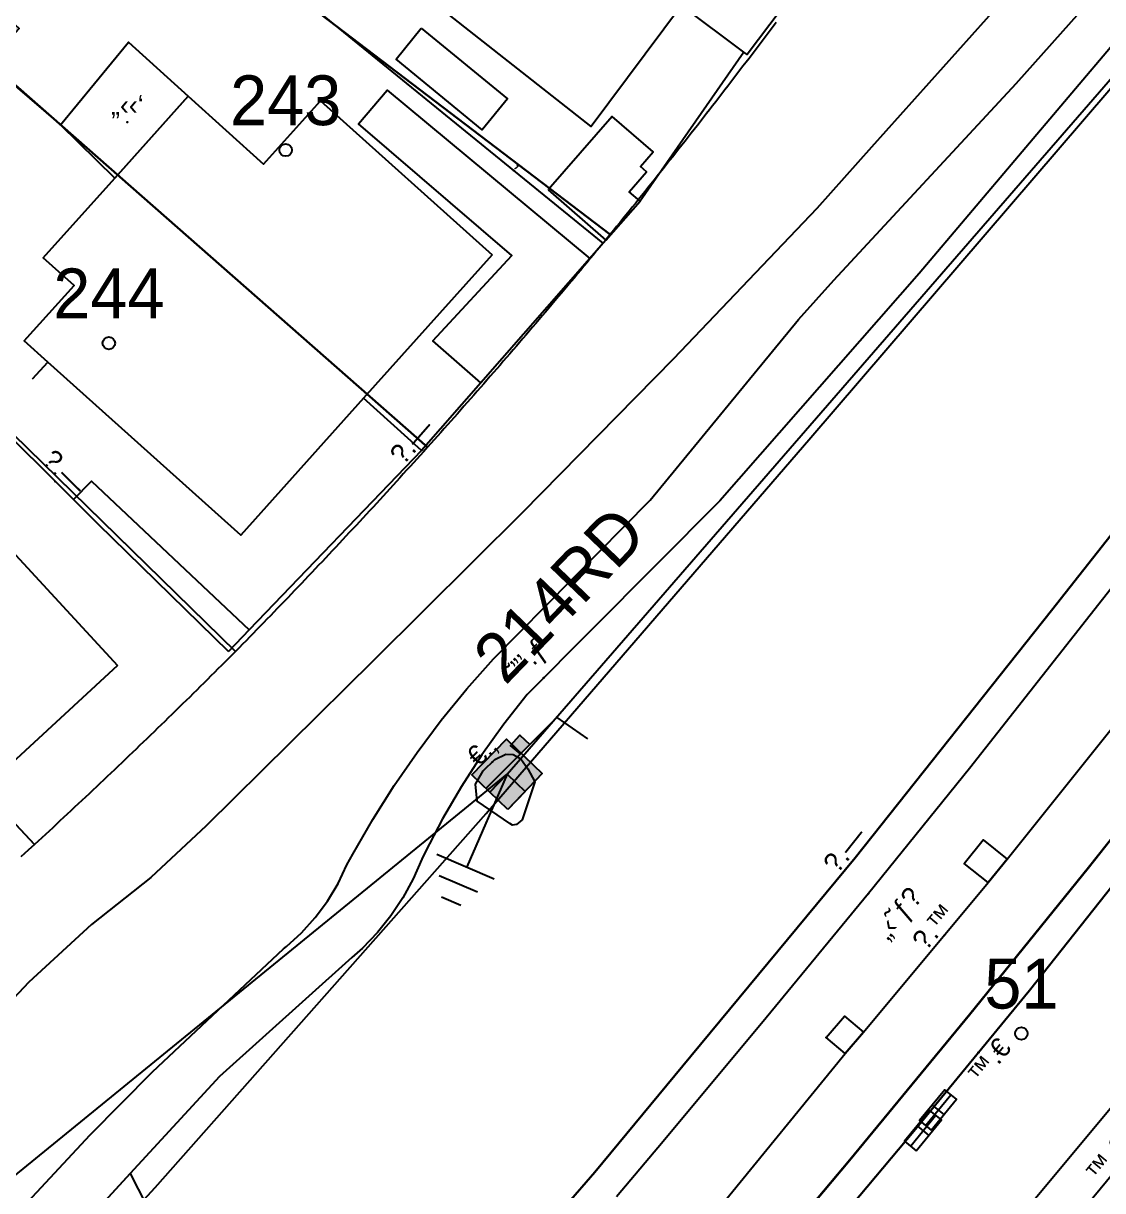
# Model space of a CAD drawing. Header units: metres. Extents: x 218299 to 220222, y 572714 to 574340.
# Drawn here: x 219218.68 to 219261.99, y 573235 to 573281.87 of the extents above; entities that cross this region are included whole.
import ezdxf
from ezdxf.enums import TextEntityAlignment as Align

# ---------------------------------------------------------------- set-up
doc = ezdxf.new("R2010")
doc.units = ezdxf.units.M
doc.header["$MEASUREMENT"] = 0
for name, color, linetype in [('1601', 44, 'LANDBORDER'), ('1602', 44, 'Continuous'), ('1603', 44, 'Continuous'), ('6011', 10, 'Continuous'), ('6261', 7, 'Continuous'), ('6371', 7, 'Continuous'), ('6522', 1, 'Continuous'), ('6561', 7, 'Continuous'), ('A_POINTS', 2, 'Continuous'), ('M2200', 253, 'Continuous'), ('M2207', 253, 'Continuous'), ('M2401', 7, 'Continuous'), ('M2404', 7, 'Continuous'), ('M2405', 253, 'Continuous'), ('M2407', 253, 'Continuous'), ('M2408', 253, 'Continuous'), ('M2420', 253, 'Continuous'), ('M2601', 253, 'Continuous'), ('M2602', 253, 'Continuous'), ('M2605', 253, 'Continuous'), ('M2802', 253, 'Continuous'), ('M2805', 253, 'Continuous'), ('M2809', 253, 'Continuous'), ('M4903', 253, 'Continuous'), ('M5250', 253, 'Continuous')]:
    doc.layers.add(name, color=color, linetype=linetype)
doc.styles.add('HEBTXT', font='HEBTXT')
doc.styles.add('MAVAT_HEBTXT', font='HEBTXT')
doc.linetypes.add('LANDBORDER', pattern='A,6.25,[208,elecad.shx,S=0.02,R=0,X=-0.6,Y=0],12.5,[208,elecad.shx,S=0.02,R=180,X=0.6,Y=0],6.25', length=25)

# ---------------------------------------------------------------- blocks, each defined once
blk = doc.blocks.new('6261')
blk.add_lwpolyline([(-2, -1.2), (2, -1.2), (2, 1.2), (-2, 1.2)], close=True)
at = {"color": 0}
blk.add_solid([(2, 1.2), (-2, -1.2), (2, -1.2)], dxfattribs=at)
at = {"color": 0, "style": 'HEBTXT'}
blk.add_attdef('PIL_NAME', (2.689, 2.418), '', height=1.7, dxfattribs=at)
at = {"style": 'HEBTXT'}
blk.add_attdef('CAMUT_MONIM', (2.489, 0.218), '', height=1.7, dxfattribs=at)
at = {"color": 0, "style": 'HEBTXT', "flags": 1}
for tag, p in [('TYPE', (2.585, -1.773)), ('MAP_TYPE', (2.689, -3.782))]:
    blk.add_attdef(tag, p, '', height=1.7, dxfattribs=at)
blk = doc.blocks.new('6522')
at = {"color": 0}
for points in [[(0.707, 0.707), (3.55, 3.55), (4.778, 2.689)], [(2.084, 2.082), (1.693, 2.422), (2.067, 2.83), (2.465, 2.465)]]:
    blk.add_lwpolyline(points, dxfattribs=at)
blk.add_solid([(2.083, 2.083), (1.693, 2.422), (2.465, 2.465), (2.067, 2.83)], dxfattribs=at)
at = {"color": 0, "style": 'HEBTXT'}
blk.add_attdef('PLACE', (4.757, 3.899), '', height=1.7, dxfattribs=at)
blk = doc.blocks.new('6371')
at = {"color": 0}
for points in [[(-1, -1), (-1, 1), (1, 1), (1, -1)], [(-1, -1), (-1, 0), (0, 0), (0, -1)]]:
    blk.add_lwpolyline(points, close=True, dxfattribs=at)
blk.add_solid([(-1, -1), (1, -1), (-1, 1), (1, 1)], dxfattribs=at)
at = {"color": 0, "style": 'HEBTXT'}
blk.add_attdef('POLE_NUM', (2, 2), '', height=2, dxfattribs=at)
at = {"color": 0, "style": 'HEBTXT', "flags": 1}
blk.add_attdef('MAP_TYPE', (2.062, -0.532), '', height=2, dxfattribs=at)
blk = doc.blocks.new('6561')
at = {"color": 0}
blk.add_line((0, 0), (-1.62, -3.72), dxfattribs=at)
at = {"color": 0, "flags": 128}
for points in [[(-2.812, -3.202), (-0.519, -4.199)], [(-2.718, -4.061), (-1.185, -4.727)], [(-2.624, -4.919), (-1.851, -5.255)]]:
    blk.add_lwpolyline(points, dxfattribs=at)
at = {"color": 0, "style": 'HEBTXT'}
for tag, p in [('TYPE', (1.691, -1.644)), ('DESC', (1.691, -4.209))]:
    blk.add_attdef(tag, p, '', height=1.5, dxfattribs=at)
blk = doc.blocks.new('1603')
at = {"layer": 'A_POINTS'}
blk.add_circle((0, 0), 0.25, dxfattribs=at)
at = {"color": 0, "style": 'HEBTXT'}
blk.add_attdef('PARCEL_NUM', text='', height=2, dxfattribs=at).set_placement((0, 1), align=Align.CENTER)
at = {"color": 0, "style": 'HEBTXT', "flags": 1}
blk.add_attdef('LOT_NUM', text='', height=2, dxfattribs=at).set_placement((0, -2.5), align=Align.CENTER)
blk = doc.blocks.new('M2404')
blk.add_circle((0, 0), 0.025)
at = {"style": 'MAVAT_HEBTXT'}
blk.add_attdef('NAME', text='', height=0.8, dxfattribs=at).set_placement((0, 1.592), align=Align.MIDDLE)
blk = doc.blocks.new('M2405')
blk.add_circle((0, 0), 0.025)
at = {"style": 'MAVAT_HEBTXT'}
blk.add_attdef('NAME', text='', height=0.8, dxfattribs=at).set_placement((0, 1.592), align=Align.MIDDLE)
blk = doc.blocks.new('M2408')
blk.add_circle((0, 0), 0.025)
at = {"style": 'MAVAT_HEBTXT'}
blk.add_attdef('NAME', text='', height=0.8, dxfattribs=at).set_placement((0, 1.592), align=Align.MIDDLE)
blk = doc.blocks.new('M2407')
blk.add_circle((0, 0), 0.025)
at = {"style": 'MAVAT_HEBTXT'}
blk.add_attdef('NAME', text='', height=0.8, dxfattribs=at).set_placement((0, 1.592), align=Align.MIDDLE)
blk = doc.blocks.new('M2601')
blk.add_circle((0, 0), 0.025)
at = {"style": 'MAVAT_HEBTXT'}
blk.add_attdef('NAME', text='', height=0.8, dxfattribs=at).set_placement((0, 1.592), align=Align.MIDDLE)
blk = doc.blocks.new('M2602')
blk.add_circle((0, 0), 0.025)
at = {"style": 'MAVAT_HEBTXT'}
blk.add_attdef('NAME', text='', height=0.8, dxfattribs=at).set_placement((0, 1.592), align=Align.MIDDLE)
blk = doc.blocks.new('M2605')
blk.add_circle((0, 0), 0.025)
at = {"style": 'MAVAT_HEBTXT'}
blk.add_attdef('NAME', text='', height=0.8, dxfattribs=at).set_placement((0, 1.592), align=Align.MIDDLE)
blk = doc.blocks.new('M2207')
blk.add_circle((0, 0), 0.025)
at = {"style": 'MAVAT_HEBTXT'}
blk.add_attdef('NAME', text='', height=0.8, dxfattribs=at).set_placement((0, 1.592), align=Align.MIDDLE)
blk = doc.blocks.new('M5250')
blk.add_circle((0, 0), 0.025)
at = {"style": 'MAVAT_HEBTXT'}
blk.add_attdef('NAME', text='', height=0.8, dxfattribs=at).set_placement((0, 1.25), align=Align.MIDDLE)
blk = doc.blocks.new('M4903')
blk.add_lwpolyline([(-1.602, -0.586), (1.602, -0.586), (1.602, 0.625), (-1.602, 0.625)], close=True)
for points in [[(-1.57, 0), (1.57, 0)], [(0, 0.625), (0, -0.586)]]:
    blk.add_lwpolyline(points)
at = {"style": 'MAVAT_HEBTXT', "flags": 1}
for tag, p in [('MARK', (0, 1.875)), ('IL', (0, -6.973))]:
    blk.add_attdef(tag, text='', height=0.8, dxfattribs=at).set_placement(p, align=Align.MIDDLE)
at = {"style": 'MAVAT_HEBTXT'}
for tag, p in [('HEIGHT', (0, -1.837)), ('NAME', (0, -4.405))]:
    blk.add_attdef(tag, text='', height=0.8, dxfattribs=at).set_placement(p, align=Align.MIDDLE)
blk = doc.blocks.new('111')
at = {"layer": 'M2200'}
for points in [[(219243.272, 573295.605, 584.7), (219250.651, 573290.071, 584.7), (219247.337, 573285.653, 584.7), (219247.668, 573285.404, 584.252), (219249.907, 573283.726, 581.229), (219250.002, 573283.654, 581.1), (219247.725, 573280.618, 581.1), (219247.595, 573280.715, 581.278), (219245.094, 573282.591, 584.7), (219241.468, 573277.738, 584.7), (219232.455, 573284.838, 581.41), (219232.262, 573284.991, 581.34), (219232.589, 573285.427, 581.638), (219234.106, 573287.45, 583.02), (219232.744, 573288.472, 582.78), (219232.967, 573288.769, 582.79), (219233.067, 573288.902, 582.795), (219235.188, 573291.731, 582.893), (219237.903, 573295.351, 583.02), (219241.217, 573292.865, 584.7), (219241.217, 573292.865, 584.7), (219243.026, 573295.278, 584.7)], [(219237.499, 573272.576, 584.7), (219232.335, 573266.818, 584.7), (219227.409, 573261.324, 584.7), (219219.663, 573268.271, 581.705), (219218.717, 573269.119, 581.34), (219220.715, 573271.347, 583.02), (219219.474, 573272.46, 582.78), (219222.348, 573275.664, 583.017), (219225.289, 573278.944, 583.26), (219225.289, 573278.944, 583.26), (219228.322, 573276.224, 584.7), (219230.599, 573278.763, 584.7)], [(219222.453, 573256.085, 584.46), (219211.497, 573245.975, 584.46), (219209.713, 573247.908, 583.701), (219204.474, 573253.586, 581.472), (219203.597, 573254.536, 581.1), (219203.225, 573254.192, 580.86), (219199.812, 573257.89, 581.051), (219198.935, 573258.841, 581.1), (219198.935, 573258.841, 581.1), (219199.321, 573259.198, 581.11), (219204.931, 573264.374, 581.26), (219207.932, 573267.143, 581.34), (219208.45, 573266.582, 581.614), (219213.826, 573260.756, 584.46), (219213.826, 573260.756, 584.46), (219216.013, 573262.774, 584.685), (219216.158, 573262.908, 584.7)]]:
    blk.add_polyline3d(points, close=True, dxfattribs=at)
at = {"layer": 'M2207'}
for points in [[(219234.647, 573281.674, 581.52), (219238.111, 573278.845, 581.52), (219237.097, 573277.604, 581.52), (219233.634, 573280.433, 581.52), (219234.647, 573281.674, 581.52)], [(219225.289, 573278.944, 582), (219222.348, 573275.664, 582), (219220.163, 573277.797, 581.16), (219220.163, 573277.797, 581.16), (219222.892, 573281.122, 581.16)], [(219239.741, 573275.188, 580.92), (219242.061, 573273.165, 580.8), (219242.061, 573273.165, 580.8), (219243.427, 573274.732, 580.8), (219243.427, 573274.732, 580.8), (219242.992, 573275.11, 580.8), (219243.693, 573275.914, 580.8), (219243.444, 573276.131, 580.8), (219243.95, 573276.711, 580.8), (219242.312, 573278.138, 580.8)]]:
    blk.add_polyline3d(points, close=True, dxfattribs=at)
at = {"layer": 'M2401'}
for points in [[(219249.749, 573231.831, 569.41), (219254.434, 573237.414, 569.758), (219259.063, 573243.046, 570.075), (219262.42, 573247.296, 570.313), (219277.597, 573266.446, 571.41), (219281.458, 573271.341, 571.684), (219293.99, 573287.297, 572.61), (219304.054, 573300.035, 573.389), (219319.702, 573319.857, 574.665), (219322.5, 573323.426, 574.968), (219328.275, 573330.749, 575.538), (219334.081, 573338.053, 576.037), (219339.918, 573345.336, 576.465)], [(219336.827, 573329.819, 575.842), (219330.55, 573321.834, 575.31), (219325.762, 573315.733, 574.957), (219321.715, 573310.833, 574.662), (219317.729, 573305.884, 574.353), (219313.805, 573300.886, 574.03), (219310.657, 573296.783, 573.757), (219301.691, 573285.353, 573.016), (219296.252, 573278.42, 572.527), (219293.04, 573274.314, 572.365), (219289.831, 573270.211, 572.124), (219286.676, 573266.177, 571.807), (219280.938, 573258.863, 571.481), (219275.167, 573251.578, 571.087), (219272.423, 573248.138, 570.877), (219267.538, 573241.997, 570.557), (219262.593, 573235.905, 570.217), (219258.599, 573231.073, 569.932)]]:
    blk.add_polyline3d(points, dxfattribs=at)
at = {"layer": 'M2404'}
for points in [[(219249.749, 573231.831, 569.41), (219254.434, 573237.414, 569.758), (219259.063, 573243.046, 570.075), (219262.42, 573247.296, 570.313), (219277.597, 573266.446, 571.41), (219281.458, 573271.341, 571.684), (219293.99, 573287.297, 572.61), (219304.054, 573300.035, 573.389), (219319.702, 573319.857, 574.665), (219322.5, 573323.426, 574.968), (219328.275, 573330.749, 575.538), (219334.081, 573338.053, 576.037), (219339.918, 573345.336, 576.465)], [(219336.827, 573329.819, 575.842), (219330.55, 573321.834, 575.31), (219325.762, 573315.733, 574.957), (219321.715, 573310.833, 574.662), (219317.729, 573305.884, 574.353), (219313.805, 573300.886, 574.03), (219310.657, 573296.783, 573.757), (219301.691, 573285.353, 573.016), (219296.252, 573278.42, 572.527), (219293.04, 573274.314, 572.365), (219289.831, 573270.211, 572.124), (219286.676, 573266.177, 571.807), (219280.938, 573258.863, 571.481), (219275.167, 573251.578, 571.087), (219272.423, 573248.138, 570.877), (219267.538, 573241.997, 570.557), (219262.593, 573235.905, 570.217), (219258.599, 573231.073, 569.932)]]:
    blk.add_polyline3d(points, dxfattribs=at)
at = {"layer": 'M2405'}
for points in [[(219264.593, 573283.622, 575.364), (219254.624, 573271.828, 575.004), (219246.626, 573262.7, 574.494), (219238.894, 573254.921, 574.014), (219237.959, 573253.729, 573.974), (219237.081, 573252.497, 573.892), (219236.261, 573251.228, 573.769), (219235.501, 573249.927, 573.606), (219234.804, 573248.596, 573.403), (219234.665, 573248.31, 573.354), (219234.317, 573247.515, 573.321), (219233.902, 573246.755, 573.26), (219233.424, 573246.035, 573.173), (219232.887, 573245.363, 573.06), (219232.295, 573244.743, 572.921), (219231.865, 573244.356, 572.814), (219226.551, 573239.587, 572.274), (219222.966, 573235.683, 572.112), (219217.254, 573229.464, 571.854)], [(219211.897, 573227.081, 571.929), (219221.354, 573237.237, 572.319), (219223.856, 573239.769, 572.319), (219229.117, 573244.709, 572.889), (219229.235, 573244.805, 572.908), (219229.841, 573245.359, 573.003), (219230.392, 573245.969, 573.085), (219230.882, 573246.63, 573.154), (219231.308, 573247.336, 573.209), (219231.664, 573248.08, 573.249), (219231.9, 573248.515, 573.338), (219232.701, 573249.904, 573.594), (219233.561, 573251.265, 573.804), (219234.478, 573252.594, 573.968), (219235.451, 573253.889, 574.085), (219236.476, 573255.145, 574.156), (219237.552, 573256.361, 574.179), (219243.836, 573262.721, 574.779), (219249.788, 573269.977, 575.199), (219251.206, 573271.567, 575.229), (219258.527, 573279.46, 575.379), (219265.742, 573287.569, 575.619)]]:
    blk.add_polyline3d(points, dxfattribs=at)
at = {"layer": 'M2407'}
for points in [[(219246.614, 573234.326, 569.499), (219251.66, 573240.504, 569.919), (219252.395, 573241.366, 569.949), (219257.405, 573247.371, 570.459), (219258.161, 573248.313, 570.474), (219263.189, 573254.607, 570.744), (219263.867, 573255.468, 570.759), (219274.19, 573268.783, 571.494), (219274.797, 573269.591, 571.494), (219280.58, 573276.49, 572.079), (219281.382, 573277.501, 572.109), (219286.081, 573283.55, 572.409), (219286.822, 573284.506, 572.409), (219291.802, 573290.894, 572.844), (219292.302, 573291.591, 572.844), (219297.538, 573298.247, 573.309), (219298.03, 573298.872, 573.309), (219303.195, 573305.569, 573.699), (219303.787, 573306.338, 573.714), (219309.336, 573313.276, 574.194), (219314.379, 573319.654, 574.824), (219320.705, 573327.676, 575.244), (219326.967, 573335.679, 575.874), (219335.202, 573346.193, 576.714)], [(219237.043, 573267.444, 579.049), (219235.108, 573269.13, 579.049), (219238.283, 573272.553, 579.049), (219232.123, 573277.841, 579.049), (219233.28, 573279.186, 579.049), (219241.413, 573272.426, 579.071)], [(219220.686, 573262.753, 578.972), (219221.411, 573263.494, 578.852), (219227.747, 573257.527, 578.758)]]:
    blk.add_polyline3d(points, dxfattribs=at)
at = {"layer": 'M2408'}
for points in [[(219339.83, 573357.357, 577.245), (219333.629, 573349.548, 576.567), (219327.447, 573341.719, 575.965), (219324.98, 573338.583, 575.745), (219321.141, 573333.753, 575.504), (219317.318, 573328.912, 575.185), (219314.007, 573324.692, 574.845), (219308.432, 573317.65, 574.32), (219302.618, 573310.349, 573.81), (219296.611, 573302.714, 573.375), (219289.154, 573293.156, 572.775), (219282.576, 573284.818, 572.295), (219274.763, 573274.912, 571.665), (219264.415, 573261.812, 571.005), (219256.655, 573251.951, 570.435), (219252.591, 573246.927, 570.209), (219248.491, 573241.934, 569.919), (219244.357, 573236.975, 569.565), (219242.482, 573234.751, 569.385)], [(219246.976, 573230.449, 569.304), (219251.844, 573236.25, 569.682), (219256.659, 573242.096, 570.022), (219261.421, 573247.988, 570.323), (219266.129, 573253.925, 570.585), (219270.975, 573260.083, 570.908), (219282.211, 573274.344, 571.712), (219293.458, 573288.591, 572.595), (219300.189, 573297.205, 573.144), (219309.248, 573308.685, 573.886), (219318.369, 573320.115, 574.635), (219321.517, 573324.232, 574.887), (219326.676, 573330.891, 575.336), (219331.883, 573337.508, 575.832), (219337.139, 573344.083, 576.375)]]:
    blk.add_polyline3d(points, dxfattribs=at)
at = {"layer": 'M2420'}
blk.add_lwpolyline([(218797.092, 573029.792), (218825.639, 573037.876), (218857.109, 573045.384), (218867.415, 573048.82), (218917.182, 573064.883), (218977.812, 573085.124), (219023.547, 573099.452), (219051.621, 573108.745), (219086.711, 573120.865), (219102.301, 573126.675), (219114.301, 573131.055), (219140.711, 573141.055), (219158.121, 573149.245), (219186.511, 573166.485), (219216.301, 573190.245), (219254.011, 573228.365), (219311.211, 573296.985), (219346.411, 573336.985), (219395.211, 573392.675), (219412.011, 573411.175), (219427.801, 573425.745), (219445.691, 573442.812), (219468.625, 573458.445)], dxfattribs=at)
blk.add_lwpolyline([(218797.092, 573029.792), (218825.639, 573037.876), (218857.109, 573045.384), (218867.415, 573048.82), (218917.182, 573064.883), (218977.812, 573085.124), (219023.547, 573099.452), (219051.621, 573108.745), (219086.711, 573120.865), (219102.301, 573126.675), (219114.301, 573131.055), (219140.711, 573141.055), (219158.121, 573149.245), (219186.511, 573166.485), (219216.301, 573190.245), (219254.011, 573228.365), (219311.211, 573296.985), (219346.411, 573336.985), (219395.211, 573392.675), (219412.011, 573411.175), (219427.801, 573425.745), (219445.691, 573442.812), (219468.625, 573458.445)], dxfattribs=at)
at = {"layer": 'M2420', "linetype": 'Continuous', "lineweight": -3}
blk.add_lwpolyline([(218797.092, 573029.792), (218825.639, 573037.876), (218857.109, 573045.384), (218867.415, 573048.82), (218917.182, 573064.883), (218977.812, 573085.124), (219023.547, 573099.452), (219051.621, 573108.745), (219086.711, 573120.865), (219102.301, 573126.675), (219114.301, 573131.055), (219140.711, 573141.055), (219158.121, 573149.245), (219186.511, 573166.485), (219216.301, 573190.245), (219254.011, 573228.365), (219311.211, 573296.985), (219346.411, 573336.985), (219395.211, 573392.675), (219412.011, 573411.175), (219427.801, 573425.745), (219445.691, 573442.812), (219468.625, 573458.445)], dxfattribs=at)
at = {"layer": 'M2601'}
for points in [[(219241.952, 573273.041, 581.192), (219229.962, 573282.799, 581.672), (219229.962, 573282.799, 581.672)], [(219234.654, 573264.72, 580.712), (219232.335, 573266.818, 580.712)]]:
    blk.add_polyline3d(points, dxfattribs=at)
at = {"layer": 'M2602'}
for points in [[(219217.665, 573279.939, 580.712), (219220.163, 573277.797, 580.712)], [(219219.041, 573267.593, 580.02), (219219.663, 573268.271, 580.02)], [(219238.695, 573249.89, 573.972), (219238.464, 573249.7, 573.972), (219238.308, 573249.683, 573.972), (219238.206, 573249.74, 573.972), (219236.896, 573250.644, 574.062), (219236.826, 573251.326, 574.092), (219237.126, 573251.861, 574.092), (219237.595, 573252.307, 574.092), (219238.038, 573252.533, 574.092), (219238.338, 573252.509, 574.092), (219238.647, 573252.334, 574.092), (219238.922, 573251.945, 574.092), (219239.207, 573251.415, 574.062), (219238.695, 573249.89, 573.972)]]:
    blk.add_polyline3d(points, dxfattribs=at)
at = {"layer": 'M2605'}
for points in [[(219312.964, 573325.437, 574.419), (219305.207, 573315.765, 573.939), (219301.243, 573310.786, 573.549), (219295.701, 573303.66, 573.219), (219282.991, 573287.539, 572.229), (219270.762, 573272.024, 571.239), (219259.945, 573258.295, 570.369), (219252.065, 573248.37, 569.949), (219245.463, 573240.402, 569.589), (219241.615, 573235.746, 569.199), (219238.205, 573231.811, 568.809)], [(219267.298, 573294.744, 577.779), (219260.883, 573286.228, 577.629), (219257.898, 573282.681, 577.539), (219252.72, 573276.903, 577.359), (219250.527, 573274.443, 577.359), (219244.766, 573268.396, 577.389), (219238.704, 573262.234, 577.389), (219232.725, 573256.283, 577.359), (219226.014, 573249.644, 577.134), (219223.797, 573247.573, 577.044), (219221.407, 573245.691, 576.819), (219218.892, 573243.366, 576.849), (219215.752, 573240.045, 576.954), (219212.242, 573236.792, 576.849), (219206.688, 573231.929, 576.564), (219206.975, 573231.542, 576.564), (219203.465, 573228.831, 576.609), (219197.215, 573224.585, 576.564), (219191.447, 573220.983, 576.294), (219188.915, 573219.431, 576.264), (219182.591, 573215.598, 576.144)], [(219247.595, 573280.715, 578.972), (219243.427, 573274.732, 579.452)], [(219242.061, 573273.165, 579.212), (219241.952, 573273.041, 579.208), (219241.413, 573272.426, 579.071), (219237.043, 573267.444, 579.049), (219234.654, 573264.72, 578.972), (219234.654, 573264.72, 578.972), (219234.654, 573264.72, 578.972), (219227.747, 573257.527, 578.758), (219226.907, 573256.653, 578.732), (219226.907, 573256.653, 578.732), (219226.907, 573256.653, 578.732)], [(219213.073, 573270.36, 579.092), (219215.379, 573268.043, 579.027), (219216.097, 573267.322, 579.006), (219217.314, 573266.1, 578.972), (219220.686, 573262.753, 578.972), (219221.664, 573261.783, 578.972), (219226.907, 573256.653, 578.732)]]:
    blk.add_polyline3d(points, dxfattribs=at)
at = {"layer": 'M2802'}
for points in [[(219339.922, 573345.346, 576.217), (219334.084, 573338.06, 575.849), (219328.276, 573330.751, 575.481), (219322.498, 573323.421, 575.112), (219319.698, 573319.847, 574.933), (219304.046, 573300.014, 573.935), (219293.98, 573287.271, 573.294), (219281.446, 573271.31, 572.492), (219277.585, 573266.413, 572.246), (219262.405, 573247.259, 571.281), (219259.048, 573243.007, 571.067), (219254.419, 573237.375, 570.781), (219249.733, 573231.789, 570.496)], [(219246.96, 573230.407, 570.401), (219251.829, 573236.211, 570.698), (219256.644, 573242.059, 570.995), (219261.406, 573247.951, 571.293), (219266.114, 573253.887, 571.592), (219270.96, 573260.045, 571.901), (219282.198, 573274.309, 572.619), (219293.447, 573288.563, 573.336), (219300.18, 573297.181, 573.768), (219309.241, 573308.668, 574.346), (219318.365, 573320.104, 574.923), (219321.514, 573324.223, 575.128), (219326.674, 573330.886, 575.462), (219331.883, 573337.509, 575.795), (219337.142, 573344.092, 576.127)], [(219238.205, 573231.811, 568.809), (219241.615, 573235.746, 569.199), (219245.463, 573240.402, 569.589), (219252.065, 573248.37, 569.949), (219259.945, 573258.295, 570.369), (219270.762, 573272.024, 571.239), (219282.991, 573287.539, 572.229), (219295.701, 573303.66, 573.219), (219301.243, 573310.786, 573.549), (219305.207, 573315.765, 573.939), (219312.964, 573325.437, 574.419), (219319.854, 573334.288, 575.109), (219326.28, 573342.51, 575.709), (219334.766, 573353.174, 576.489), (219334.677, 573353.274, 575.499), (219333.883, 573353.556, 575.529), (219336.882, 573358.069, 576.519)], [(219339.83, 573357.357, 577.245), (219333.629, 573349.548, 576.567), (219327.447, 573341.719, 575.965), (219324.98, 573338.583, 575.745), (219321.141, 573333.753, 575.504), (219317.318, 573328.912, 575.185), (219314.007, 573324.692, 574.845), (219308.432, 573317.65, 574.32), (219302.618, 573310.349, 573.81), (219296.611, 573302.714, 573.375), (219289.154, 573293.156, 572.775), (219282.576, 573284.818, 572.295), (219274.763, 573274.912, 571.665), (219264.415, 573261.812, 571.005), (219256.655, 573251.951, 570.435), (219252.591, 573246.927, 570.209), (219248.491, 573241.934, 569.919), (219244.357, 573236.975, 569.565), (219242.482, 573234.751, 569.385)]]:
    blk.add_polyline3d(points, dxfattribs=at)
at = {"layer": 'M2805'}
blk.add_polyline3d([(219217.254, 573229.464, 571.854), (219222.966, 573235.683, 572.112), (219223.607, 573234.428, 571.854)], dxfattribs=at)
at = {"layer": 'M2809'}
for points in [[(219339.922, 573345.346, 576.214), (219334.084, 573338.06, 575.847), (219328.276, 573330.752, 575.478), (219322.498, 573323.421, 575.11), (219319.698, 573319.847, 574.93), (219304.046, 573300.014, 573.932), (219293.98, 573287.271, 573.291), (219281.446, 573271.31, 572.489), (219277.585, 573266.413, 572.243), (219262.405, 573247.259, 571.279), (219259.049, 573243.008, 571.065), (219254.419, 573237.375, 570.779), (219249.733, 573231.789, 570.493)], [(219246.96, 573230.407, 570.399), (219251.829, 573236.211, 570.695), (219256.644, 573242.059, 570.992), (219261.406, 573247.951, 571.29), (219266.114, 573253.887, 571.589), (219270.96, 573260.045, 571.899), (219282.198, 573274.309, 572.616), (219293.447, 573288.563, 573.333), (219300.18, 573297.182, 573.766), (219309.241, 573308.668, 574.343), (219318.365, 573320.104, 574.92), (219321.514, 573324.223, 575.126), (219326.674, 573330.886, 575.46), (219331.883, 573337.509, 575.793), (219337.143, 573344.092, 576.125)]]:
    blk.add_polyline3d(points, dxfattribs=at)
at = {"layer": 'M5250'}
for points in [[(219258.161, 573248.313, 570.474), (219257.405, 573247.371, 570.459), (219256.442, 573248.144, 570.429), (219257.197, 573249.086, 570.444), (219258.161, 573248.313, 570.474)], [(219252.395, 573241.366, 569.949), (219251.66, 573240.504, 569.919), (219250.904, 573241.149, 569.919), (219251.639, 573242.01, 569.949), (219252.395, 573241.366, 569.949)]]:
    blk.add_polyline3d(points, dxfattribs=at)
at = {"layer": 'M2207'}
ref = blk.add_blockref('M2207', (219222.852, 573277.904), dxfattribs=dict(at, xscale=0.5, yscale=0.5, zscale=0.5))
ref.add_attrib('NAME', '„‹‹‘', dxfattribs={"layer": '0', "height": 0.8, "style": 'MAVAT_HEBTXT'}).set_placement((219222.852, 573278.529), align=Align.MIDDLE)
at = {"layer": 'M2404'}
ref = blk.add_blockref('M2404', (219257.009, 573240.547), dxfattribs=dict(at, xscale=0.5, yscale=0.5, zscale=0.5))
ref.add_attrib('NAME', '™.€', dxfattribs={"layer": '0', "height": 0.8, "rotation": 50.579, "style": 'MAVAT_HEBTXT'}).set_placement((219257.434, 573240.197), align=Align.MIDDLE)
ref = blk.add_blockref('M2404', (219262.593, 573235.905), dxfattribs=dict(at, xscale=0.5, yscale=0.5, zscale=0.5))
ref.add_attrib('NAME', '™.€', dxfattribs={"layer": '0', "height": 0.8, "rotation": 50.4229, "style": 'MAVAT_HEBTXT'}).set_placement((219262.17, 573236.256), align=Align.MIDDLE)
at = {"layer": 'M2405'}
ref = blk.add_blockref('M2405', (219239.563, 573255.595), dxfattribs=dict(at, xscale=0.5, yscale=0.5, zscale=0.5))
ref.add_attrib('NAME', '˜”’.ƒ', dxfattribs={"layer": '0', "height": 0.8, "rotation": 45.1715, "style": 'MAVAT_HEBTXT'}).set_placement((219238.925, 573256.229), align=Align.MIDDLE)
at = {"layer": 'M2407'}
ref = blk.add_blockref('M2407', (219255.637, 573245.252), dxfattribs=dict(at, xscale=0.5, yscale=0.5, zscale=0.5))
ref.add_attrib('NAME', '\x8e.™', dxfattribs={"layer": '0', "height": 0.8, "rotation": 50.1674, "style": 'MAVAT_HEBTXT'}).set_placement((219255.214, 573245.604), align=Align.MIDDLE)
at = {"layer": 'M2408'}
ref = blk.add_blockref('M2408', (219252.591, 573246.927), dxfattribs=dict(at, xscale=0.5, yscale=0.5, zscale=0.5))
ref.add_attrib('NAME', '„‹˜ƒ\x8e', dxfattribs={"layer": '0', "height": 0.8, "rotation": 50.609, "style": 'MAVAT_HEBTXT'}).set_placement((219253.865, 573246.076), align=Align.MIDDLE)
at = {"layer": 'M2601'}
ref = blk.add_blockref('M2601', (219238.358, 573275.966), dxfattribs=dict(at, xscale=0.5, yscale=0.5, zscale=0.5))
ref.add_attrib('NAME', '‚', dxfattribs={"layer": '0', "height": 0.8, "rotation": 320.8598, "style": 'MAVAT_HEBTXT'}).set_placement((219238.705, 573276.392), align=Align.MIDDLE)
at = {"layer": 'M2602'}
ref = blk.add_blockref('M2602', (219237.497, 573252.214), dxfattribs=dict(at, xscale=0.5, yscale=0.5, zscale=0.5))
ref.add_attrib('NAME', '€.‚', dxfattribs={"layer": '0', "height": 0.8, "rotation": 43.589, "style": 'MAVAT_HEBTXT'}).set_placement((219237.118, 573252.613), align=Align.MIDDLE)
at = {"layer": 'M2605'}
ref = blk.add_blockref('M2605', (219234.674, 573264.742), dxfattribs=dict(at, xscale=0.5, yscale=0.5, zscale=0.5))
ref.add_attrib('NAME', '\x9a.—', dxfattribs={"layer": '0', "height": 0.8, "rotation": 48.7484, "style": 'MAVAT_HEBTXT'}).set_placement((219234.26, 573265.104), align=Align.MIDDLE)
ref = blk.add_blockref('M2605', (219219.96, 573263.474), dxfattribs=dict(at, xscale=0.5, yscale=0.5, zscale=0.5))
ref.add_attrib('NAME', '\x9a.—', dxfattribs={"layer": '0', "height": 0.8, "rotation": 315.2208, "style": 'MAVAT_HEBTXT'}).set_placement((219220.347, 573263.864), align=Align.MIDDLE)
ref = blk.add_blockref('M2605', (219252.065, 573248.37), dxfattribs=dict(at, xscale=0.5, yscale=0.5, zscale=0.5))
ref.add_attrib('NAME', '\x9a.—', dxfattribs={"layer": '0', "height": 0.8, "rotation": 51.55, "style": 'MAVAT_HEBTXT'}).set_placement((219251.634, 573248.712), align=Align.MIDDLE)
at = {"layer": 'M4903', "xscale": 0.5, "yscale": 0.5, "zscale": 0.5}
for p, rotation in [((219255.397, 573238.238, 569.745), 50.49667335782277), ((219254.793, 573237.406, 569.715), 50.6440626147736)]:
    blk.add_blockref('M4903', p, dxfattribs=dict(at, rotation=rotation))
at = {"layer": 'M5250', "xscale": 0.5, "yscale": 0.5, "zscale": 0.5}
blk.add_blockref('M5250', (219250.904, 573241.149, 569.919), dxfattribs=at)

msp = doc.modelspace()

# ---------------------------------------------------------------- linework, layer by layer
at = {"layer": '1601'}
for points in [[(219201.5454, 573018.5318), (219188.4246, 573055.9083), (219182.5767, 573071.8763), (219175.4154, 573092.1579), (219167.0565, 573115.9492), (219163.763, 573125.1858), (219156.5164, 573145.485), (219153.9078, 573152.8939), (219147.0646, 573172.455), (219163.953, 573183.1101), (219179.9373, 573194.4222), (219195.8832, 573207.0354), (219210.5001, 573220.488), (219223.9626, 573235.1256), (219237.2496, 573250.1426), (219250.2842, 573265.2409), (219313.9107, 573339.3881), (219335.3207, 573364.6074), (219342.5952, 573356.7612), (219349.6215, 573348.5604), (219354.3405, 573343.1565), (219361.6262, 573334.5674), (219368.2558, 573326.684), (219466.566, 573212.0818)], [(219248.8844, 573281.9069), (219248.7646, 573281.7468), (219248.6446, 573281.5867), (219248.5245, 573281.4268), (219248.4043, 573281.267), (219248.284, 573281.1072), (219248.1635, 573280.9476), (219248.0429, 573280.7881), (219247.9221, 573280.6286), (219247.8013, 573280.4692), (219247.6803, 573280.31), (219247.5592, 573280.1508), (219247.438, 573279.9918), (219247.3166, 573279.8328), (219247.1951, 573279.6739), (219247.0735, 573279.5152), (219246.9517, 573279.3565), (219246.8299, 573279.1979), (219246.7079, 573279.0394), (219246.5857, 573278.881), (219246.4635, 573278.7228), (219246.3411, 573278.5646), (219246.2186, 573278.4065), (219246.0959, 573278.2485), (219245.9732, 573278.0906), (219245.8503, 573277.9328), (219245.7273, 573277.7751), (219245.6041, 573277.6175), (219245.4809, 573277.46), (219245.3575, 573277.3026), (219245.234, 573277.1453), (219245.1103, 573276.9881), (219244.9866, 573276.831), (219244.8627, 573276.674), (219244.7386, 573276.5171), (219244.6145, 573276.3603), (219244.4902, 573276.2036), (219244.3658, 573276.047), (219244.2413, 573275.8905), (219244.1167, 573275.7341), (219243.9919, 573275.5778), (219243.867, 573275.4216), (219243.742, 573275.2655), (219243.6168, 573275.1095), (219243.4916, 573274.9535), (219243.3662, 573274.7977), (219243.2406, 573274.642), (219243.115, 573274.4864), (219242.9892, 573274.3309), (219242.8633, 573274.1755), (219242.7373, 573274.0202), (219242.6112, 573273.865), (219242.4849, 573273.7099), (219242.3585, 573273.5549), (219242.232, 573273.4), (219242.0664, 573273.1982), (219241.9394, 573273.0437), (219241.8122, 573272.8893), (219241.685, 573272.735), (219241.5576, 573272.5809), (219241.4301, 573272.4268), (219241.3024, 573272.2728), (219241.1747, 573272.1189), (219241.0468, 573271.9652), (219240.9188, 573271.8115), (219240.7906, 573271.6579), (219240.6624, 573271.5045), (219240.534, 573271.3511), (219240.4055, 573271.1978), (219240.2769, 573271.0447), (219240.1482, 573270.8916), (219240.0193, 573270.7387), (219239.8903, 573270.5858), (219239.7612, 573270.4331), (219239.632, 573270.2804), (219239.5026, 573270.1279), (219239.3731, 573269.9755), (219239.2435, 573269.8231), (219239.1138, 573269.6709), (219238.984, 573269.5188), (219238.854, 573269.3668), (219238.7239, 573269.2149), (219238.5937, 573269.063), (219238.4634, 573268.9113), (219238.333, 573268.7597), (219238.2024, 573268.6082), (219238.0717, 573268.4568), (219237.9409, 573268.3056), (219237.81, 573268.1544), (219237.6789, 573268.0033), (219237.5477, 573267.8523), (219237.4164, 573267.7014), (219237.285, 573267.5507), (219237.1535, 573267.4), (219237.0218, 573267.2495), (219236.89, 573267.099), (219236.7581, 573266.9487), (219236.6261, 573266.7984), (219236.494, 573266.6483), (219236.3617, 573266.4983), (219236.2294, 573266.3484), (219236.0969, 573266.1985), (219235.9642, 573266.0488), (219235.8315, 573265.8992), (219235.6986, 573265.7497), (219235.5657, 573265.6003), (219235.4326, 573265.4511), (219235.2994, 573265.3019), (219235.166, 573265.1528), (219235.0326, 573265.0039), (219234.899, 573264.855), (219234.7313, 573264.6685), (219234.5975, 573264.5198), (219234.4635, 573264.3713), (219234.3294, 573264.2229), (219234.1953, 573264.0746), (219234.0609, 573263.9264), (219233.9265, 573263.7784), (219233.792, 573263.6304), (219233.6573, 573263.4825), (219233.5225, 573263.3348), (219233.3876, 573263.1871), (219233.2526, 573263.0396), (219233.1174, 573262.8921), (219232.9822, 573262.7448), (219232.8468, 573262.5976), (219232.7113, 573262.4505), (219232.5757, 573262.3035), (219232.44, 573262.1566), (219232.3041, 573262.0098), (219232.1682, 573261.8631), (219232.0321, 573261.7166), (219231.8959, 573261.5701), (219231.7596, 573261.4237), (219231.6231, 573261.2775), (219231.4866, 573261.1314), (219231.3499, 573260.9854), (219231.2131, 573260.8394), (219231.0762, 573260.6936), (219230.9392, 573260.548), (219230.8021, 573260.4024), (219230.6648, 573260.2569), (219230.5275, 573260.1115), (219230.39, 573259.9663), (219230.2524, 573259.8211), (219230.1147, 573259.6761), (219229.9768, 573259.5312), (219229.8389, 573259.3864), (219229.7008, 573259.2417), (219229.5626, 573259.0971), (219229.4244, 573258.9526), (219229.2859, 573258.8082), (219229.1474, 573258.664), (219229.0088, 573258.5198), (219228.87, 573258.3758), (219228.7312, 573258.2318), (219228.5922, 573258.088), (219228.4531, 573257.9443), (219228.3138, 573257.8007), (219228.1745, 573257.6572), (219228.0351, 573257.5139), (219227.8955, 573257.3706), (219227.7558, 573257.2275), (219227.6161, 573257.0844), (219227.4761, 573256.9415), (219227.3361, 573256.7987), (219227.196, 573256.656), (219226.9139, 573256.3731), (219226.7725, 573256.2316), (219226.6311, 573256.0902), (219226.4895, 573255.949), (219226.3477, 573255.8079), (219226.2059, 573255.6669), (219226.064, 573255.526), (219225.9219, 573255.3852), (219225.7798, 573255.2445), (219225.6375, 573255.1039), (219225.4951, 573254.9635), (219225.3526, 573254.8232), (219225.21, 573254.683), (219225.0672, 573254.5429), (219224.9244, 573254.4029), (219224.7814, 573254.263), (219224.6384, 573254.1232), (219224.4952, 573253.9836), (219224.3519, 573253.8441), (219224.2085, 573253.7046), (219224.065, 573253.5653), (219223.9214, 573253.4261), (219223.7777, 573253.2871), (219223.6338, 573253.1481), (219223.4899, 573253.0093), (219223.3458, 573252.8706), (219223.2016, 573252.7319), (219223.0573, 573252.5934), (219222.9129, 573252.4551), (219222.7684, 573252.3168), (219222.6238, 573252.1787), (219222.4791, 573252.0406), (219222.3342, 573251.9027), (219222.1893, 573251.7649), (219222.0442, 573251.6272), (219221.899, 573251.4896), (219221.7538, 573251.3522), (219221.6084, 573251.2149), (219221.4629, 573251.0776), (219221.3173, 573250.9405), (219221.1715, 573250.8035), (219221.0257, 573250.6667), (219220.8798, 573250.5299), (219220.7337, 573250.3933), (219220.5876, 573250.2568), (219220.4413, 573250.1204), (219220.2949, 573249.9841), (219220.1484, 573249.8479), (219220.0018, 573249.7118), (219219.8551, 573249.5759), (219219.7083, 573249.4401), (219219.5614, 573249.3044), (219219.4144, 573249.1688), (219219.2672, 573249.0333), (219219.12, 573248.898), (219218.8666, 573248.6678), (219218.7184, 573248.5334), (219218.5701, 573248.3992)]]:
    msp.add_lwpolyline(points, dxfattribs=at)
at = {"layer": '1602'}
for points in [[(219210.5001, 573220.488), (219223.9626, 573235.1256), (219237.2496, 573250.1426), (219250.2842, 573265.2409), (219313.9107, 573339.3881), (219335.3207, 573364.6074), (219342.5952, 573356.7612), (219349.6215, 573348.5604), (219354.3405, 573343.1565), (219361.6262, 573334.5674), (219368.2558, 573326.684), (219271.052, 573213.4851)], [(219222.365, 573288.537), (219242.232, 573273.4), (219242.0664, 573273.1982), (219241.9394, 573273.0437), (219241.8122, 573272.8893), (219241.685, 573272.735), (219241.5576, 573272.5809), (219241.4301, 573272.4268), (219241.3024, 573272.2728), (219241.1747, 573272.1189), (219241.0468, 573271.9652), (219240.9188, 573271.8115), (219240.7906, 573271.6579), (219240.6624, 573271.5045), (219240.534, 573271.3511), (219240.4055, 573271.1978), (219240.2769, 573271.0447), (219240.1482, 573270.8916), (219240.0193, 573270.7387), (219239.8903, 573270.5858), (219239.7612, 573270.4331), (219239.632, 573270.2804), (219239.5026, 573270.1279), (219239.3731, 573269.9755), (219239.2435, 573269.8231), (219239.1138, 573269.6709), (219238.984, 573269.5188), (219238.854, 573269.3668), (219238.7239, 573269.2149), (219238.5937, 573269.063), (219238.4634, 573268.9113), (219238.333, 573268.7597), (219238.2024, 573268.6082), (219238.0717, 573268.4568), (219237.9409, 573268.3056), (219237.81, 573268.1544), (219237.6789, 573268.0033), (219237.5477, 573267.8523), (219237.4164, 573267.7014), (219237.285, 573267.5507), (219237.1535, 573267.4), (219237.0218, 573267.2495), (219236.89, 573267.099), (219236.7581, 573266.9487), (219236.6261, 573266.7984), (219236.494, 573266.6483), (219236.3617, 573266.4983), (219236.2294, 573266.3484), (219236.0969, 573266.1985), (219235.9642, 573266.0488), (219235.8315, 573265.8992), (219235.6986, 573265.7497), (219235.5657, 573265.6003), (219235.4326, 573265.4511), (219235.2994, 573265.3019), (219235.166, 573265.1528), (219235.0326, 573265.0039), (219234.899, 573264.855), (219216.139, 573281.327)], [(219248.8844, 573281.9069), (219248.7646, 573281.7468), (219248.6446, 573281.5867), (219248.5245, 573281.4268), (219248.4043, 573281.267), (219248.284, 573281.1072), (219248.1635, 573280.9476), (219248.0429, 573280.7881), (219247.9221, 573280.6286), (219247.8013, 573280.4692), (219247.6803, 573280.31), (219247.5592, 573280.1508), (219247.438, 573279.9918), (219247.3166, 573279.8328), (219247.1951, 573279.6739), (219247.0735, 573279.5152), (219246.9517, 573279.3565), (219246.8299, 573279.1979), (219246.7079, 573279.0394), (219246.5857, 573278.881), (219246.4635, 573278.7228), (219246.3411, 573278.5646), (219246.2186, 573278.4065), (219246.0959, 573278.2485), (219245.9732, 573278.0906), (219245.8503, 573277.9328), (219245.7273, 573277.7751), (219245.6041, 573277.6175), (219245.4809, 573277.46), (219245.3575, 573277.3026), (219245.234, 573277.1453), (219245.1103, 573276.9881), (219244.9866, 573276.831), (219244.8627, 573276.674), (219244.7386, 573276.5171), (219244.6145, 573276.3603), (219244.4902, 573276.2036), (219244.3658, 573276.047), (219244.2413, 573275.8905), (219244.1167, 573275.7341), (219243.9919, 573275.5778), (219243.867, 573275.4216), (219243.742, 573275.2655), (219243.6168, 573275.1095), (219243.4916, 573274.9535), (219243.3662, 573274.7977), (219243.2406, 573274.642), (219243.115, 573274.4864), (219242.9892, 573274.3309), (219242.8633, 573274.1755), (219242.7373, 573274.0202), (219242.6112, 573273.865), (219242.4849, 573273.7099), (219242.3585, 573273.5549), (219242.232, 573273.4), (219222.365, 573288.537)], [(219216.139, 573281.327), (219234.899, 573264.855), (219234.7313, 573264.6685), (219234.5975, 573264.5198), (219234.4635, 573264.3713), (219234.3294, 573264.2229), (219234.1953, 573264.0746), (219234.0609, 573263.9264), (219233.9265, 573263.7784), (219233.792, 573263.6304), (219233.6573, 573263.4825), (219233.5225, 573263.3348), (219233.3876, 573263.1871), (219233.2526, 573263.0396), (219233.1174, 573262.8921), (219232.9822, 573262.7448), (219232.8468, 573262.5976), (219232.7113, 573262.4505), (219232.5757, 573262.3035), (219232.44, 573262.1566), (219232.3041, 573262.0098), (219232.1682, 573261.8631), (219232.0321, 573261.7166), (219231.8959, 573261.5701), (219231.7596, 573261.4237), (219231.6231, 573261.2775), (219231.4866, 573261.1314), (219231.3499, 573260.9854), (219231.2131, 573260.8394), (219231.0762, 573260.6936), (219230.9392, 573260.548), (219230.8021, 573260.4024), (219230.6648, 573260.2569), (219230.5275, 573260.1115), (219230.39, 573259.9663), (219230.2524, 573259.8211), (219230.1147, 573259.6761), (219229.9768, 573259.5312), (219229.8389, 573259.3864), (219229.7008, 573259.2417), (219229.5626, 573259.0971), (219229.4244, 573258.9526), (219229.2859, 573258.8082), (219229.1474, 573258.664), (219229.0088, 573258.5198), (219228.87, 573258.3758), (219228.7312, 573258.2318), (219228.5922, 573258.088), (219228.4531, 573257.9443), (219228.3138, 573257.8007), (219228.1745, 573257.6572), (219228.0351, 573257.5139), (219227.8955, 573257.3706), (219227.7558, 573257.2275), (219227.6161, 573257.0844), (219227.4761, 573256.9415), (219227.3361, 573256.7987), (219227.196, 573256.656), (219209.332, 573274.101)], [(219209.332, 573274.101), (219227.196, 573256.656), (219226.9139, 573256.3731), (219226.7725, 573256.2316), (219226.6311, 573256.0902), (219226.4895, 573255.949), (219226.3477, 573255.8079), (219226.2059, 573255.6669), (219226.064, 573255.526), (219225.9219, 573255.3852), (219225.7798, 573255.2445), (219225.6375, 573255.1039), (219225.4951, 573254.9635), (219225.3526, 573254.8232), (219225.21, 573254.683), (219225.0672, 573254.5429), (219224.9244, 573254.4029), (219224.7814, 573254.263), (219224.6384, 573254.1232), (219224.4952, 573253.9836), (219224.3519, 573253.8441), (219224.2085, 573253.7046), (219224.065, 573253.5653), (219223.9214, 573253.4261), (219223.7777, 573253.2871), (219223.6338, 573253.1481), (219223.4899, 573253.0093), (219223.3458, 573252.8706), (219223.2016, 573252.7319), (219223.0573, 573252.5934), (219222.9129, 573252.4551), (219222.7684, 573252.3168), (219222.6238, 573252.1787), (219222.4791, 573252.0406), (219222.3342, 573251.9027), (219222.1893, 573251.7649), (219222.0442, 573251.6272), (219221.899, 573251.4896), (219221.7538, 573251.3522), (219221.6084, 573251.2149), (219221.4629, 573251.0776), (219221.3173, 573250.9405), (219221.1715, 573250.8035), (219221.0257, 573250.6667), (219220.8798, 573250.5299), (219220.7337, 573250.3933), (219220.5876, 573250.2568), (219220.4413, 573250.1204), (219220.2949, 573249.9841), (219220.1484, 573249.8479), (219220.0018, 573249.7118), (219219.8551, 573249.5759), (219219.7083, 573249.4401), (219219.5614, 573249.3044), (219219.4144, 573249.1688), (219219.2672, 573249.0333), (219219.12, 573248.898), (219202.088, 573267.162)], [(219202.088, 573267.162), (219219.12, 573248.898), (219218.8666, 573248.6678), (219218.7184, 573248.5334), (219218.5701, 573248.3992)]]:
    msp.add_lwpolyline(points, dxfattribs=at)
at = {"layer": '6011'}
for points in [[(219236.5402, 573250.4558), (219238.09, 573251.72), (219304.51, 573328.28), (219385.92, 573422.12), (219508.42, 573502.03), (219655.9162, 573579.3134), (219780.2904, 573644.2453), (219926.8704, 573711.1294)], [(218766.86, 573047.42), (218908.12, 573069.16), (219008.66, 573122.26), (219131.45, 573164.73), (219236.5402, 573250.4558)]]:
    msp.add_lwpolyline(points, dxfattribs=at)

# ---------------------------------------------------------------- block references
msp.add_blockref('111', (0, 0))
at = {"layer": '1603'}
for p, values in [((219229.2062, 573276.785), {'PARCEL_NUM': '243'}), ((219222.1107, 573269.0311), {'PARCEL_NUM': '244'}), ((219258.7322, 573241.3122), {'PARCEL_NUM': '51'})]:
    msp.add_blockref('1603', p, dxfattribs=at).add_auto_attribs(values)
at = {"layer": '6261'}
ref = msp.add_blockref('6261', (219216.2742, 573280.9978), dxfattribs=dict(at, rotation=47.74999999998527))
ref.add_attrib('PIL_NAME', '1117/11', (219216.2967, 573285.5175), dxfattribs={"layer": '0', "color": 0, "height": 1.7, "rotation": 47.75, "style": 'HEBTXT'})
at = {"layer": '6371'}
ref = msp.add_blockref('6371', (219238.09, 573251.72), dxfattribs=dict(at, rotation=46.13999999998577))
ref.add_attrib('POLE_NUM', '214RD', (219238.0197, 573255.2548), dxfattribs={"layer": '0', "color": 0, "height": 2, "rotation": 46.14, "style": 'HEBTXT'})
at = {"layer": '6522'}
msp.add_blockref('6522', (219236.5402, 573250.4558), dxfattribs=at)
at = {"layer": '6561'}
msp.add_blockref('6561', (219238.09, 573251.72), dxfattribs=at)

doc.saveas('drawing.dxf')
